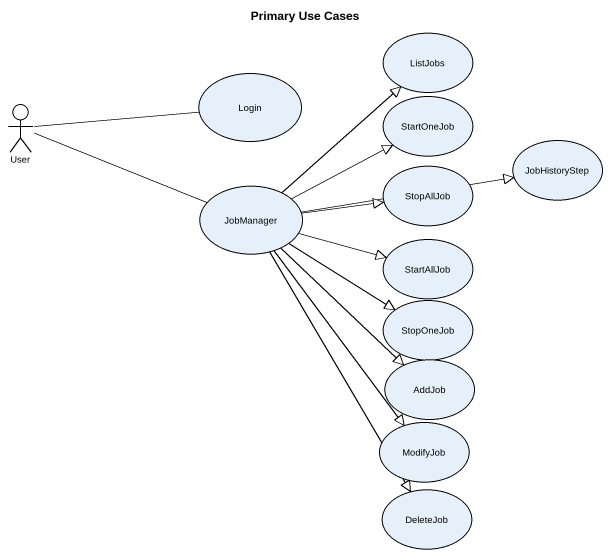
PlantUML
@startuml
title Primary Use Cases
usecase ListJobs
usecase Login
usecase StartOneJob
actor User
usecase StopAllJob
usecase JobHistoryStep
usecase JobManager
usecase StartAllJob
usecase StopOneJob
usecase AddJob
usecase ModifyJob
usecase DeleteJob
User -right- Login
User -right- JobManager
JobManager -up-|> ListJobs
JobManager -right-|> StartOneJob
JobManager -right-|> StopAllJob
JobManager -right-|> JobHistoryStep
JobManager -right-|> StartAllJob
JobManager --|> StopOneJob
JobManager --|> AddJob
JobManager --|> ModifyJob
JobManager --|> DeleteJob
@enduml
